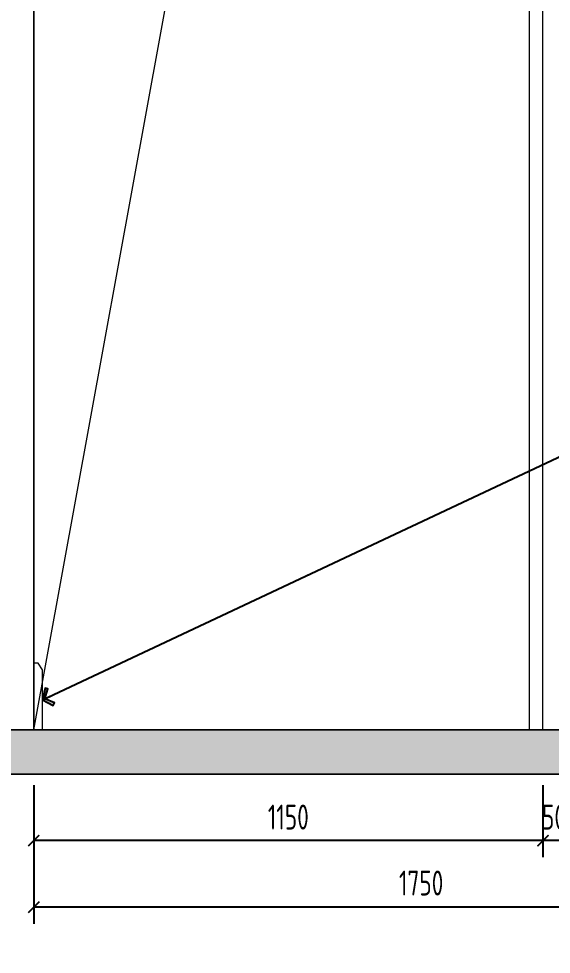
# Model space of a CAD drawing. Header units: millimetres. Extents: x 3162 to 221128, y -144913 to 11496.
# Drawn here: x 176213 to 177416, y -43951 to -41840 of the extents above; entities that cross this region are included whole.
import ezdxf
from ezdxf.xclip import XClip

# ---------------------------------------------------------------- set-up
doc = ezdxf.new("R2010")
doc.units = ezdxf.units.MM
doc.header["$LTSCALE"] = 10
doc.header["$XCLIPFRAME"] = 2
doc.layers.get('Defpoints').update_dxf_attribs({"color": 250})
for name, color, linetype, lineweight in [('Contour【轮廓线】', 94, 'Continuous', 0), ('FC-Hatch【平面填充】', 250, 'Continuous', 0), ('FC-Refe【标注引线】', 2, 'Continuous', 0), ('FF-Fixed【固定家具】', 30, 'Continuous', 0), ('FF-【活动成品家具】', 51, 'Continuous', 0), ('Fine【细线】', 250, 'Continuous', 0), ('Finish【完成面】', 2, 'Continuous', 0), ('RC-dimensions', 44, 'Continuous', 0), ('Wall【立面墙】', 252, 'Continuous', 0)]:
    doc.layers.add(name, color=color, linetype=linetype, lineweight=lineweight)
doc.layers.add('WALL_NEW【新建墙体】', color=4, linetype='Continuous')
doc.styles.add('尺寸标注', font='ARCHS.SHX', dxfattribs={"width": 0.8})
doc.dimstyles.new('海龙1：25', dxfattribs={"dimscale": 25, "dimtxt": 2.25, "dimasz": 1, "dimexe": 1.5, "dimexo": 1, "dimgap": 1, "dimtad": 1, "dimdec": 0, "dimrnd": 5, "dimdsep": 46, "dimtxsty": '尺寸标注', "dimblk": 'ARCHTICK', "dimblk1": 'ARCHTICK', "dimblk2": 'ARCHTICK', "dimcen": 1, "dimclrd": 44, "dimclre": 44, "dimclrt": 2, "dimadec": 0, "dimazin": 0, "dimtfac": 1, "dimtdec": 0, "dimtix": 1, "dimtmove": 2, "dimatfit": 3, "dimldrblk": 'hl_arrow2', "dimfxl": 5, "dimfxlon": 1, "dimarcsym": 0})

# ---------------------------------------------------------------- blocks, each defined once
blk = doc.blocks.new('海龙工具_踢脚线')
blk.add_lwpolyline([(20, 0), (20, 90), (10, 100), (0, 100)])
blk = doc.blocks.new('_ArchTick')
at = {"color": 2, "linetype": 'ByBlock', "const_width": 0.15}
blk.add_lwpolyline([(-0.5, -0.5), (0.5, 0.5)], dxfattribs=at)
blk = doc.blocks.new('*D523')
at = {"layer": 'Defpoints', "color": 0, "transparency": 16777216}
for p in [(176247.1, -43544.4), (177997, -43544.4), (176247.1, -43844.4)]:
    blk.add_point(p, dxfattribs=at)
at = {"layer": 'RC-dimensions', "color": 44, "lineweight": -2, "transparency": 16777216}
for p, q in [((176247.1, -43719.4), (176247.1, -43881.9)), ((177997, -43719.4), (177997, -43881.9)), ((177997, -43844.4), (176247.1, -43844.4))]:
    blk.add_line(p, q, dxfattribs=at)
at = {"layer": 'RC-dimensions', "color": 44, "lineweight": -2, "transparency": 16777216, "xscale": 25, "yscale": 25, "zscale": 25, "rotation": 180}
blk.add_blockref('_ArchTick', (176247.1, -43844.4), dxfattribs=at)
at = {"layer": 'RC-dimensions', "color": 44, "lineweight": -2, "transparency": 16777216, "xscale": 25, "yscale": 25, "zscale": 25}
blk.add_blockref('_ArchTick', (177997, -43844.4), dxfattribs=at)
at = {"layer": 'RC-dimensions', "color": 2, "transparency": 16777216, "insert": (177122, -43790.1), "char_height": 56.25, "attachment_point": 5, "style": '尺寸标注'}
blk.add_mtext('1750', dxfattribs=at)
blk = doc.blocks.new('hl_arrow2')
at = {"color": 2}
blk.add_line((-0.221, 0), (-1, 0), dxfattribs=at)
blk.add_lwpolyline([(-0.221, 0), (-0.861, -0.689), (-0.654, -0.862), (0, 0), (-0.654, 0.862), (-0.861, 0.689)], close=True, dxfattribs=at)
for points in [[(-0.861, 0.689), (-0.654, 0.862), (-0.221, 0), (0, 0)], [(-0.861, -0.689), (-0.654, -0.862), (-0.221, 0), (0, 0)]]:
    blk.add_solid(points, dxfattribs=at)
blk = doc.blocks.new('1500平10100181')
at = {"ltscale": 300}
for p, q in [((-749, 1000), (603.1, 1000)), ((-749, 1000), (-749, 374.1)), ((603.1, 1000), (603.1, 320.9)), ((603.1, 1000), (603.1, 345.9)), ((-1270.6, 991.6), (-770.6, 991.6)), ((-1270.6, 491.6), (-1270.6, 991.6)), ((-770.6, 991.6), (-770.6, 491.6)), ((-770.6, 491.6), (-1270.6, 491.6)), ((-1270.6, 491.6), (-770.6, 491.6)), ((-749, 374.1), (-775.9, 311.5)), ((-775.9, 311.5), (-740.1, 257.9)), ((-749, 271.3), (-749, -1000)), ((638.5, 243.1), (606, 239.9)), ((606, 239.9), (606, -999.7)), ((-749, -1000), (603.1, -1000)), ((603.1, -1000), (-749, -1000))]:
    blk.add_line(p, q, dxfattribs=at)
at = {"color": 8}
for p, q in [((-770.6, 491.6), (-770.6, 991.6)), ((-1020.6, 966.9), (-1020.6, 516.3)), ((-749, 958.2), (603.1, 958.2)), ((77.1, 928.5), (369.1, 964.2)), ((369.1, 964.2), (517.3, 901.6)), ((-570, 910.6), (-278, 946.4)), ((-278, 946.4), (-137.7, 883.8)), ((-39.2, 937.4), (32.4, 892.7)), ((-39.2, 937.4), (77.1, 928.5)), ((-39.2, 901.6), (-39.2, 937.4)), ((-686.4, 883.8), (-686.4, 919.5)), ((-686.4, 919.5), (-614.8, 874.8)), ((-686.4, 919.5), (-570, 910.6)), ((-137.7, 883.8), (-75, 910.6)), ((-75, 910.6), (-119.8, 740.7)), ((517.3, 901.6), (580, 928.5)), ((580, 928.5), (535.2, 758.6)), ((-21.3, 687.1), (-39.2, 901.6)), ((-668.5, 669.2), (-686.4, 883.8)), ((-1254.7, 741.6), (-786.5, 741.6)), ((-119.8, 740.7), (-92.9, 544)), ((535.2, 758.6), (562.1, 561.9)), ((-57.5, 551.6), (-21.3, 687.1)), ((-704.3, 535), (-668.5, 669.2)), ((-605.8, 587.2), (-703.4, 538.5)), ((16.7, 588.7), (-72.8, 544)), ((560.7, 572.1), (130.8, 561.9)), ((486.3, 572.7), (485.7, 570.5)), ((562.1, 561.9), (486.3, 572.7)), ((-155.6, 552.9), (-516.3, 544)), ((-92.9, 544), (-155.6, 552.9)), ((14.5, 561.9), (-93.5, 548.4)), ((130.8, 561.9), (14.5, 561.9)), ((-632.7, 544), (-704.3, 535)), ((-516.3, 544), (-632.7, 544)), ((-749, 383), (606.9, 508.2)), ((606.9, 508.2), (-48.2, 365.2)), ((-740.1, 257.9), (172.2, 347.3)), ((603.1, 345.9), (603.1, 320.9)), ((378.1, 329.4), (615.8, 320.5)), ((603.1, 320.9), (616.4, 320.9)), ((616.4, 320.9), (638.5, 243.1)), ((633.7, 248.9), (-740.1, 168.4)), ((319.4, -1000), (319.4, 232.6)), ((-740.1, 168.4), (-360.8, 213.2)), ((229.7, -1000), (229.7, 227.8)), ((250.5, -1000), (250.5, 228.9)), ((274.6, -1000), (274.6, 230.2)), ((295.4, -1000), (295.4, 231.3)), ((-255.2, -1000), (-255.2, 190.1)), ((-231.2, -1000), (-231.2, 191.4)), ((-320.9, -1000), (-320.9, 186.7)), ((-300.1, -1000), (-300.1, 187.8)), ((-276, -1000), (-276, 189)), ((-749, -526.3), (603.1, -526.3)), ((-749, -547.1), (603.1, -547.1)), ((-749, -571.3), (603.1, -571.3)), ((-749, -592.1), (603.1, -592.1)), ((-749, -616), (603.1, -616))]:
    blk.add_line(p, q, dxfattribs=at)
for radius in [175, 72.2]:
    blk.add_circle((-1020.6, 741.6), radius, dxfattribs=at)
blk = doc.blocks.new('海龙_05140578')
at = {"layer": 'FF-【活动成品家具】', "xscale": -1, "rotation": 180}
blk.add_blockref('1500平10100181', (60.6, -875), dxfattribs=at)
blk = doc.blocks.new('*D612')
at = {"layer": 'Defpoints', "color": 0, "transparency": 16777216}
for p in [(176247.1, -43544.4), (177397, -43544.4), (176247.1, -43694.4)]:
    blk.add_point(p, dxfattribs=at)
at = {"layer": 'RC-dimensions', "color": 44, "lineweight": -2, "transparency": 16777216}
for p, q in [((176247.1, -43569.4), (176247.1, -43731.9)), ((177397, -43569.4), (177397, -43731.9)), ((177397, -43694.4), (176247.1, -43694.4))]:
    blk.add_line(p, q, dxfattribs=at)
at = {"layer": 'RC-dimensions', "color": 44, "lineweight": -2, "transparency": 16777216, "xscale": 25, "yscale": 25, "zscale": 25, "rotation": 180}
blk.add_blockref('_ArchTick', (176247.1, -43694.4), dxfattribs=at)
at = {"layer": 'RC-dimensions', "color": 44, "lineweight": -2, "transparency": 16777216, "xscale": 25, "yscale": 25, "zscale": 25}
blk.add_blockref('_ArchTick', (177397, -43694.4), dxfattribs=at)
at = {"layer": 'RC-dimensions', "color": 2, "transparency": 16777216, "insert": (176822, -43641.3), "char_height": 56.25, "attachment_point": 5, "style": '尺寸标注'}
blk.add_mtext('1150', dxfattribs=at)
blk = doc.blocks.new('*D613')
at = {"layer": 'Defpoints', "color": 0, "transparency": 16777216}
for p in [(177397, -43544.4), (177447, -43544.4), (177397, -43694.4)]:
    blk.add_point(p, dxfattribs=at)
at = {"layer": 'RC-dimensions', "color": 44, "lineweight": -2, "transparency": 16777216}
for p, q in [((177397, -43569.4), (177397, -43731.9)), ((177447, -43569.4), (177447, -43731.9)), ((177397, -43694.4), (177372, -43694.4)), ((177447, -43694.4), (177397, -43694.4)), ((177447, -43694.4), (177472, -43694.4))]:
    blk.add_line(p, q, dxfattribs=at)
at = {"layer": 'RC-dimensions', "color": 44, "lineweight": -2, "transparency": 16777216, "xscale": 25, "yscale": 25, "zscale": 25}
blk.add_blockref('_ArchTick', (177397, -43694.4), dxfattribs=at)
at = {"layer": 'RC-dimensions', "color": 44, "lineweight": -2, "transparency": 16777216, "xscale": 25, "yscale": 25, "zscale": 25, "rotation": 180}
blk.add_blockref('_ArchTick', (177447, -43694.4), dxfattribs=at)
at = {"layer": 'RC-dimensions', "color": 2, "transparency": 16777216, "insert": (177422, -43641.3), "char_height": 56.25, "attachment_point": 5, "style": '尺寸标注'}
blk.add_mtext('50', dxfattribs=at)

msp = doc.modelspace()

# ---------------------------------------------------------------- hatches: boundary and pattern name
at = {"layer": 'FC-Hatch【平面填充】'}
h = msp.add_hatch(dxfattribs=at)
h.set_pattern_fill('钢筋混凝土', color=256, scale=50, angle=180, style=0, pattern_type=2)
h.set_pattern_definition([(225, (109957.39, -399.786), (35.35534, -35.35534), []), (230, (109957.39, -399.786), (-71.72602, 6.27522), [7.5, -82.5]), (175, (109957.39, -399.786), (13.87511, -75.21923), [6, -66]), (280.4514, (109951.41, -399.26), (-57.85092, -68.94393), [6.374, -70.1142]), (226.1842, (109957.39, -419.79), (-106.72409, 16.55189), [11.25, -123.75]), (276.6356, (109948.5, -418.41), (-93.46626, -97.41178), [9.56105, -105.1713]), (171.1842, (109957.39, -419.79), (-93.46618, -97.41189), [9, -99]), (201, (109947.39, -414.786), (-59.690703, 40.261893), [7.5, -82.5]), (146, (109947.39, -414.786), (-24.33156, -72.515006), [6, -66]), (251.4514, (109942.416, -411.43), (-84.022234, -32.25304), [6.374, -70.1142]), (217.5, (109957.39, -399.786), (-1.2159855, -33.289385), [0.5, -65.2, 0.5, -67, 0.5, -66.25]), (187.5, (109957.39, -399.786), (-26.306954, -39.441171), [0.5, -38.2, 0.5, -63.7, 0.5, -25.25]), (147.5, (109979.69, -399.786), (-53.382244, 2.255487), [0.5, -25, 0.5, -78, 0.5, -103.5]), (137.5, (109989.69, -399.786), (-58.318617, -10.010498), [0.5, -32.5, 0.5, -51.8, 0.5, -73.5])])
h.paths.add_polyline_path([(176077.1, -43544.4), (176077.1, -43444.4), (178297, -43444.4), (178297, -43544.4)])

# ---------------------------------------------------------------- linework, layer by layer
at = {"layer": 'FF-Fixed【固定家具】'}
msp.add_line((177367, -43444.4), (177367, -41044.4), dxfattribs=at)
at = {"layer": 'FF-Fixed【固定家具】', "color": 8}
msp.add_line((177397, -43444.4), (177397, -41044.4), dxfattribs=at)
at = {"layer": 'Fine【细线】', "color": 250}
msp.add_lwpolyline([(176247.1, -43444.4), (176597, -41524.4), (177397, -41044.4)], dxfattribs=at)
at = {"layer": 'Finish【完成面】'}
for p, q in [((176247.1, -41044.4), (176247.1, -43444.4)), ((176247.1, -43444.4), (177997, -43444.4))]:
    msp.add_line(p, q, dxfattribs=at)
at = {"layer": 'Wall【立面墙】'}
for points in [[(176247.1, -43444.4), (176247.1, -40594.4), (176127.1, -40594.4), (176127.1, -43444.4)], [(176077.1, -43444.4), (176077.1, -43444.4), (178297, -43444.4), (178297, -43444.4)], [(176077.1, -43544.4), (176077.1, -43544.4), (178297, -43544.4), (178297, -43544.4)]]:
    msp.add_lwpolyline(points, close=True, dxfattribs=at)

# ---------------------------------------------------------------- block references
at = {"layer": 'Contour【轮廓线】', "yscale": 1.5}
msp.add_blockref('海龙工具_踢脚线', (176247.1, -43444.4), dxfattribs=at)
at = {"layer": 'WALL_NEW【新建墙体】'}
ref = msp.add_blockref('海龙_05140578', (176122, -43951.2), dxfattribs=dict(at, rotation=270))
XClip(ref).set_block_clipping_path([(545.0001058371, -624.9550844621), (2045.0001058371, 2625.0000155379)])

# ---------------------------------------------------------------- dimensions: what is measured, and where the dimension line sits
at = {"layer": 'RC-dimensions'}
for base, p1, p2, picture, middle in [((176247.1, -43844.4), (177997, -43544.4), (176247.1, -43544.4), '*D523', (177122, -43790.1)), ((176247.1, -43694.4), (177397, -43544.4), (176247.1, -43544.4), '*D612', (176822, -43641.3)), ((177397, -43694.4), (177447, -43544.4), (177397, -43544.4), '*D613', (177422, -43641.3))]:
    dim = msp.add_linear_dim(base=base, p1=p1, p2=p2, angle=180, dimstyle='海龙1：25', override={"dimscale": 25, "dimtxsty": '尺寸标注', "dimblk1": 'ArchTick', "dimblk2": 'ArchTick', "dimsah": 1, "dimclrt": 2}, dxfattribs=at)
    dim.commit()
    dim.dimension.update_dxf_attribs({"geometry": picture, "text_midpoint": middle})

# ---------------------------------------------------------------- leaders
at = {"layer": 'FC-Refe【标注引线】'}
msp.add_leader([(176267.1, -43376.9), (178846.5, -42164.6), (178971.5, -42164.6)], dimstyle='海龙1：25', override={"dimscale": 25, "dimldrblk": 'hl_arrow2'}, dxfattribs=at)

doc.saveas('drawing.dxf')
